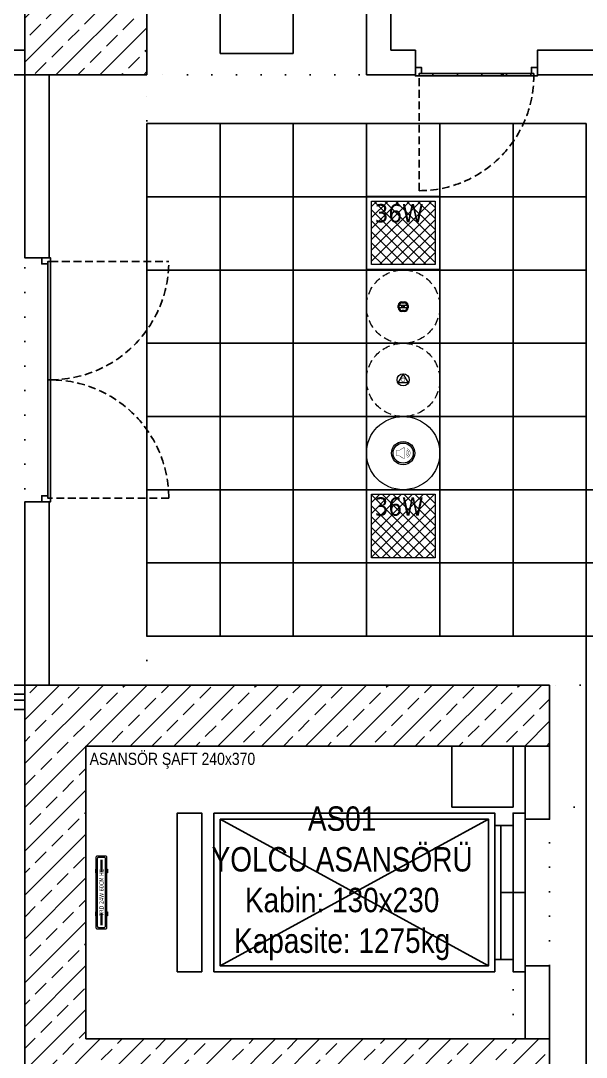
# Model space of a CAD drawing. Header units: centimetres. Extents: x 405564 to 502064, y 46284 to 60634.
# Drawn here: x 461146 to 461610, y 54228 to 55077 of the extents above; entities that cross this region are included whole.
import ezdxf
from ezdxf.enums import TextEntityAlignment as Align

# ---------------------------------------------------------------- set-up
doc = ezdxf.new("R2010")
doc.units = ezdxf.units.CM
for name, pattern in [('ACAD_ISO07W100', [3, 0, -3]), ('DOT', [0.25, 0, -0.25]), ('HIDDEN', [9.525, 6.35, -3.175])]:
    doc.linetypes.add(name, pattern=pattern)
doc.layers.get('0').update_dxf_attribs({"color": 8, "lineweight": 9})
for name, color, linetype in [('$_REV (MIMARI_ISBB)', 8, 'Continuous'), ('0-KRCN-ASMATAVAN-130426', 8, 'Continuous'), ('AS_ASANSOR', 8, 'Continuous'), ('AS_DOS_TERAS_UST', 8, 'ACAD_ISO07W100'), ('AS_DUV_ALCIPAN_YANGINA-SUYA DAYANIMLI ALTTA 90CM', 8, 'Continuous'), ('AS_DUV_CAMBOLME', 8, 'Continuous'), ('AS_DUV_GAZBETON', 8, 'Continuous'), ('AS_KAPI_CAM', 8, 'Continuous'), ('AS_KAPI_POZ', 8, 'Continuous'), ('AS_KAPI_SAC', 8, 'Continuous'), ('AS_TA_BETONARME', 5, 'Continuous'), ('AS_TA_TARAMA', 8, 'Continuous'), ('AS_YAZI', 8, 'Continuous')]:
    doc.layers.add(name, color=color, linetype=linetype)
doc.layers.add('0-KRCN-AYDINLATMA-130426', color=8, linetype='Continuous', lineweight=9)
doc.layers.add('0-KRCN-MİMARİ-220526', color=8, linetype='Continuous', lineweight=9)
doc.styles.add('2', font='arial.ttf', dxfattribs={"width": 0.9, "height": 200})
doc.styles.add('Ince', font='swissc.ttf')
doc.styles.add('OLC-50', font='romans.shx', dxfattribs={"width": 0.5, "height": 0.15})
doc.styles.add('OLCU', font='romanstw.shx', dxfattribs={"width": 0.6})
doc.styles.add('TAHOMA', font='tahoma.ttf')
pattern_1 = [(225, (17560.68, -7819.299), (17.96051, -17.96051), []), (225, (17542.72, -7819.299), (17.96051, -17.96051), [12.7, -6.35])]

# ---------------------------------------------------------------- blocks, each defined once
blk = doc.blocks.new('ABB 6131-21-24-500')
at = {"layer": '0-KRCN-AYDINLATMA-130426'}
for p, q in [((-4.01, -1), (-4.01, 1)), ((3.2, 0.99), (-3.19, 0.99)), ((-3.19, -0.84), (-3.19, 0.76)), ((-1.01, 4), (0.99, 4)), ((-1.01, -0.92), (-1.01, 0.99)), ((-0.8, 3.16), (0.8, 3.16)), ((0.97, -0.92), (0.97, 0.99)), ((3.2, 0.76), (3.2, -0.84)), ((3.99, 1), (3.99, -1)), ((3.2, -0.92), (-3.19, -0.92)), ((0.99, -4), (-1.01, -4)), ((0.8, -3.23), (-0.8, -3.23))]:
    blk.add_line(p, q, dxfattribs=at)
at = {"layer": '0-KRCN-AYDINLATMA-130426', "linetype": 'HIDDEN'}
blk.add_circle((0, 0), 30, dxfattribs=at)
at = {"layer": '0-KRCN-AYDINLATMA-130426'}
for centre, radius in [((-0.53, 0), 0.0887), ((0, 0), 0.16), ((0.52, 0), 0.0887)]:
    blk.add_circle(centre, radius, dxfattribs=at)
for centre, radius, start, end in [((-1.01, 1), 3, 90, 180), ((-0.8, 0.76), 2.4, 90, 180), ((0.8, 0.76), 2.4, 0, 90), ((0.99, 1), 3, 0, 90), ((-1.01, -1), 3, 180, 270), ((-0.8, -0.84), 2.4, 180, 270), ((0.8, -0.84), 2.4, 270, 0), ((0.99, -1), 3, 270, 0)]:
    blk.add_arc(centre, radius, start, end, dxfattribs=at)
blk = doc.blocks.new('AST-OD-OD')
at = {"layer": '0-KRCN-AYDINLATMA-130426'}
for p, q in [((0.31, 5), (-4.02, -2.5)), ((4.64, -2.5), (0.31, 5)), ((4.64, -2.5), (-4.02, -2.5))]:
    blk.add_line(p, q, dxfattribs=at)
at = {"layer": '0-KRCN-AYDINLATMA-130426', "linetype": 'HIDDEN'}
blk.add_circle((0.31, 0), 30, dxfattribs=at)
at = {"layer": '0-KRCN-AYDINLATMA-130426'}
blk.add_circle((0.31, 0), 5, dxfattribs=at)
at = {"layer": '0-KRCN-AYDINLATMA-130426', "style": '2'}
blk.add_text('O', height=3.43, dxfattribs=at).set_placement((0.31, 0), align=Align.MIDDLE)
blk = doc.blocks.new('ASMA TAVA TİPİ HOPARLÖR')
at = {"layer": '0-KRCN-AYDINLATMA-130426', "const_width": 0.317}
blk.add_lwpolyline([(0.27, -4.41, 0.598176), (1.25, -3.88), (1.25, 3.88, 0.598176), (0.27, 4.41), (-2.7, 2.45, -0.147433), (-3.05, 2.34), (-5.09, 2.34, 0.414214), (-5.72, 1.71), (-5.72, -1.71, 0.414214), (-5.09, -2.34), (-3.05, -2.34, -0.147433), (-2.7, -2.45)], format="xyb", close=True, dxfattribs=at)
for points in [[(2.41, 1.29, -0.601398), (2.41, -1.29)], [(2.8, 2.51, -0.658812), (2.8, -2.51)], [(3.19, 3.72, -0.680488), (3.19, -3.72)]]:
    blk.add_lwpolyline(points, format="xyb", dxfattribs=at)
at = {"layer": '0-KRCN-AYDINLATMA-130426'}
blk.add_circle((0, 0), 30, dxfattribs=at)
at = {"layer": '0-KRCN-AYDINLATMA-130426', "ltscale": 0.1}
for radius in [9.5, 8.23]:
    blk.add_circle((0, 0), radius, dxfattribs=at)
blk = doc.blocks.new('36W 60x60 cm  SIVA ALTI LED ARMATÜR')
at = {"layer": '0-KRCN-AYDINLATMA-130426'}
h = blk.add_hatch(dxfattribs=at)
h.set_pattern_fill('ANSI37', color=256, scale=2)
h.paths.add_polyline_path([(-26, 26.01), (26, 26.01), (26, -25.99), (-26, -25.99)])
for points in [[(-30, 30.01), (30, 30.01), (30, -29.99), (-30, -29.99)], [(-26, 26.01), (26, 26.01), (26, -25.99), (-26, -25.99)]]:
    blk.add_lwpolyline(points, close=True, dxfattribs=at)
at = {"layer": '0-KRCN-AYDINLATMA-130426', "insert": (-23.5, 23.51), "char_height": 15, "attachment_point": 1, "style": 'TAHOMA'}
blk.add_mtext_dynamic_manual_height_columns('{\\fTahoma|b0|i0|c162|p34;36W}', width=52.9462, gutter_width=1.25, heights=[0], dxfattribs=at)
blk = doc.blocks.new('TRD 24W 600CM ELP')
at = {"layer": '0-KRCN-AYDINLATMA-130426'}
h = blk.add_hatch(color=256, dxfattribs=at)
h.dxf.hatch_style = 1
h.paths.add_polyline_path([(-19.02, 4.25), (-15.98, 4.25), (-15.98, 4.86), (-19.02, 4.86)])
h = blk.add_hatch(color=256, dxfattribs=at)
h.dxf.hatch_style = 1
h.paths.add_polyline_path([(15.98, 4.25), (19.02, 4.25), (19.02, 4.86), (15.98, 4.86)])
h = blk.add_hatch(color=256, dxfattribs=at)
h.dxf.hatch_style = 1
h.paths.add_polyline_path([(-19.02, -4.25), (-15.98, -4.25), (-15.98, -4.86), (-19.02, -4.86)])
h = blk.add_hatch(color=256, dxfattribs=at)
h.dxf.hatch_style = 1
h.paths.add_polyline_path([(15.98, -4.25), (19.02, -4.25), (19.02, -4.86), (15.98, -4.86)])
for points in [[(-29, 4.25), (29, 4.25, -0.414214), (30, 3.25), (30, -3.25, -0.414214), (29, -4.25), (-29, -4.25, -0.414214), (-30, -3.25), (-30, 3.25, -0.414214)], [(-27.89, 3.14), (27.89, 3.14, -0.414214), (28.89, 2.14), (28.89, -2.14, -0.414214), (27.89, -3.14), (-27.89, -3.14, -0.414214), (-28.89, -2.14), (-28.89, 2.14, -0.414214)]]:
    blk.add_lwpolyline(points, format="xyb", close=True, dxfattribs=at)
at = {"layer": '0-KRCN-AYDINLATMA-130426', "const_width": 2, "elevation": 1}
for points in [[(-26.89, 0), (-16.76, 0)], [(16.76, 0), (26.89, 0)]]:
    blk.add_lwpolyline(points, dxfattribs=at)
at = {"layer": '0-KRCN-AYDINLATMA-130426'}
for points in [[(-19.02, 4.25), (-15.98, 4.25), (-15.98, 4.86), (-19.02, 4.86)], [(15.98, 4.25), (19.02, 4.25), (19.02, 4.86), (15.98, 4.86)], [(-19.02, -4.25), (-15.98, -4.25), (-15.98, -4.86), (-19.02, -4.86)], [(15.98, -4.25), (19.02, -4.25), (19.02, -4.86), (15.98, -4.86)]]:
    blk.add_lwpolyline(points, close=True, dxfattribs=at)
at = {"layer": '0-KRCN-AYDINLATMA-130426', "ltscale": 60, "style": 'TAHOMA', "width": 0.8}
blk.add_text('TRD 24W 60CM HE', height=3.5, dxfattribs=at).set_placement((0, 0), align=Align.MIDDLE_CENTER)
blk = doc.blocks.new('G$C27E741DA')
at = {"layer": '0-KRCN-AYDINLATMA-130426'}
for name, p in [('36W 60x60 cm  SIVA ALTI LED ARMATÜR', (23395.82, 7769.09)), ('ABB 6131-21-24-500', (23395.69, 7708.55)), ('AST-OD-OD', (23395.38, 7648.55)), ('ASMA TAVA TİPİ HOPARLÖR', (23395.69, 7588.55)), ('36W 60x60 cm  SIVA ALTI LED ARMATÜR', (23395.77, 7528.77))]:
    blk.add_blockref(name, p, dxfattribs=at)
at = {"layer": '0-KRCN-AYDINLATMA-130426', "rotation": 90}
blk.add_blockref('TRD 24W 600CM ELP', (23148.53, 7228.55), dxfattribs=at)
blk = doc.blocks.new('*U391')
at = {"color": 0, "linetype": 'HIDDEN', "lineweight": -2}
blk.add_line((3, -95), (3, -1), dxfattribs=at)
at = {"color": 0, "lineweight": -2}
for points in [[(-2, 0), (0, 0), (0, -1), (3, -1), (3, 1), (5, 1), (5, 6), (0, 6), (0, 20)], [(102, 0), (100, 0), (100, -1), (97, -1), (97, 1), (95, 1), (95, 6), (100, 6), (100, 20)]]:
    blk.add_lwpolyline(points, dxfattribs=at)
blk.add_lwpolyline([(0, -1), (0, 0)])
blk.add_lwpolyline([(3, -1), (3, 1), (97, 1), (97, -1)], close=True, dxfattribs=at)
at = {"color": 0, "linetype": 'HIDDEN', "lineweight": -2}
blk.add_arc((3, -1), 94, 270, 0, dxfattribs=at)
at = {"color": 3, "style": 'OLCU', "width": 0.5, "flags": 1}
for tag, p in [('K-DIVISYON', (-80, -75)), ('K-PBAR', (105, -75)), ('K-KAPITIP', (-80, -325))]:
    blk.add_attdef(tag, p, '', height=17.5, dxfattribs=at)
at = {"color": 5, "true_color": 0x0505ff, "style": 'OLCU', "width": 0.5, "flags": 1}
for tag, p in [('K-NEREDEN-NO', (-80, -100)), ('K-NEREYE-NO', (-80, -175)), ('K-DUVARTIP', (-80, -275)), ('K-ACILISYON', (-80, -300))]:
    blk.add_attdef(tag, p, '', height=17.5, dxfattribs=at)
at = {"color": 1, "true_color": 0xfa0000, "style": 'OLCU', "width": 0.5, "flags": 1}
for tag, p in [('K-IZLENEBILIRLIK', (105, -100)), ('K-TEKMELIK', (105, -125)), ('K-KONTROLTIPNEREDEN', (-80, -150)), ('K-BAND', (105, -150)), ('K-MENFEZ', (105, -200)), ('K-KONTROLTIPNEREYE', (-80, -225)), ('K-PENCERE', (105, -225)), ('K-KILITTIP', (-80, -250)), ('K-NOT-AS-MIMARI1', (105, -275)), ('K-NOT-ELEKTRIK', (105, -325)), ('K-NOT-YANGIN', (105, -350)), ('K-ACMAKAPAMASISTEMI', (-80, -375)), ('K-NOT-ISLETME', (105, -375)), ('K-YANGIN', (-80, -425))]:
    blk.add_attdef(tag, p, '', height=17.5, dxfattribs=at)
at = {"color": 220, "true_color": 0xf113d4, "style": 'OLCU', "width": 0.5, "flags": 1}
for tag, p in [('K-NEREDEN-AD', (-80, -125)), ('K-NEREYE-AD', (-80, -200))]:
    blk.add_attdef(tag, p, '', height=17.5, dxfattribs=at)
at = {"color": 0, "style": 'OLCU', "width": 0.5, "flags": 1}
for tag, p in [('K-TAMACILIRLIK', (105, -175)), ('K-NOT-AS-MIMARI2', (105, -300)), ('K-KASATIP', (-80, -350)), ('K-KURSUN', (-80, -400))]:
    blk.add_attdef(tag, p, '', height=17.5, dxfattribs=at)
at = {"color": 252, "style": 'OLCU', "width": 0.5, "flags": 1}
for tag, p in [('K-REZ1', (105, -425)), ('K-REZ2', (105, -450)), ('K-REZ3', (105, -475)), ('K-REZ4', (105, -500)), ('K-REZ5', (105, -525))]:
    blk.add_attdef(tag, p, '', height=17.5, dxfattribs=at)
at = {"layer": 'AS_KAPI_POZ', "style": 'OLCU', "width": 0.45}
for tag, p in [('YUK', (50, 41.5)), ('POZ+GEN', (50, 3.5))]:
    blk.add_attdef(tag, text='', height=20, dxfattribs=at).set_placement(p, align=Align.MIDDLE_CENTER)
at = {"layer": 'AS_KAPI_POZ', "color": 251, "style": 'OLCU', "width": 0.45}
blk.add_attdef('K-DUVAR(CM)', text='', height=6, dxfattribs=at).set_placement((-5, 11), align=Align.MIDDLE_RIGHT)
at = {"layer": 'AS_KAPI_POZ', "style": 'OLCU', "width": 0.5}
blk.add_attdef('K-NO', text='', height=8, rotation=90, dxfattribs=at).set_placement((6, -3), align=Align.TOP_LEFT)
blk = doc.blocks.new('*U387')
at = {"color": 0}
for p, q in [((495, 0), (10, 0)), ((10, -5), (495, -5))]:
    blk.add_line(p, q, dxfattribs=at)
for points in [[(0, 0), (0, -5), (10, -5), (10, 0)], [(495, 0), (495, -5), (505, -5), (505, 0)]]:
    blk.add_lwpolyline(points, close=True, dxfattribs=at)
at = {"style": 'OLCU', "width": 0.45, "flags": 1}
for tag, p in [('C-ICI-CNO', (100, -80)), ('C-DIVISYON1', (100, -105)), ('C-BOSLUK', (100, -130)), ('C-DIVISYON2', (100, -155))]:
    blk.add_attdef(tag, text='', height=20, dxfattribs=at).set_placement(p, align=Align.MIDDLE_CENTER)
at = {"color": 0, "style": 'OLCU', "width": 0.5, "flags": 1}
for tag, p in [('C-REZ1', (100, -205)), ('C-REZ2', (100, -230))]:
    blk.add_attdef(tag, text='', height=17.5, dxfattribs=at).set_placement(p, align=Align.MIDDLE_CENTER)
at = {"layer": 'AS_KAPI_POZ', "style": 'OLC-50', "width": 0.5}
blk.add_attdef('C-NO', text='', height=8, rotation=90, dxfattribs=at).set_placement((10, 5), align=Align.TOP_LEFT)
at = {"layer": 'AS_KAPI_POZ', "style": 'OLCU', "width": 0.45}
for tag, p in [('POZ+GEN-C', (252.5, 15)), ('YUK-C', (252.5, -20))]:
    blk.add_attdef(tag, text='', height=20, dxfattribs=at).set_placement(p, align=Align.MIDDLE_CENTER)
blk = doc.blocks.new('*U430')
at = {"color": 0}
blk.add_line((0, 10), (0, -10), dxfattribs=at)
at = {"color": 0, "lineweight": -2}
for points in [[(-2, -10), (0, -10), (0, -11), (3, -11), (3, -9), (5, -9), (5, -4), (0, -4)], [(202, -10), (200, -10), (200, -11), (197, -11), (197, -9), (195, -9), (195, -4), (200, -4)]]:
    blk.add_lwpolyline(points, dxfattribs=at)
blk.add_lwpolyline([(0, -11), (0, -10)])
for points in [[(3, -11), (3, -9), (100, -9), (100, -11)], [(197, -11), (197, -9), (100, -9), (100, -11)]]:
    blk.add_lwpolyline(points, close=True, dxfattribs=at)
at = {"color": 0, "linetype": 'HIDDEN', "lineweight": -2}
for points in [[(100, -11, -0.414214), (3, -108), (3, -11)], [(197, -11), (197, -108, -0.414214), (100, -11)]]:
    blk.add_lwpolyline(points, format="xyb", dxfattribs=at)
at = {"color": 3, "style": 'OLCU', "width": 0.5, "flags": 1}
for tag, p in [('K-DIVISYON', (-80, -85)), ('K-PBAR', (105, -85)), ('K-KAPITIP', (-80, -335))]:
    blk.add_attdef(tag, p, '', height=17.5, dxfattribs=at)
at = {"color": 5, "true_color": 0x0505ff, "style": 'OLCU', "width": 0.5, "flags": 1}
for tag, p in [('K-NEREDEN-NO', (-80, -110)), ('K-NEREYE-NO', (-80, -185)), ('K-DUVARTIP', (-80, -285)), ('K-ACILISYON', (-80, -310))]:
    blk.add_attdef(tag, p, '', height=17.5, dxfattribs=at)
at = {"color": 1, "true_color": 0xfa0000, "style": 'OLCU', "width": 0.5, "flags": 1}
for tag, p in [('K-IZLENEBILIRLIK', (105, -110)), ('K-TEKMELIK', (105, -135)), ('K-KONTROLTIPNEREDEN', (-80, -160)), ('K-BAND', (105, -160)), ('K-MENFEZ', (105, -210)), ('K-KONTROLTIPNEREYE', (-80, -235)), ('K-PENCERE', (105, -235)), ('K-KILITTIP', (-80, -260)), ('K-NOT-AS-MIMARI1', (105, -285)), ('K-NOT-ELEKTRIK', (105, -335)), ('K-NOT-YANGIN', (105, -360)), ('K-ACMAKAPAMASISTEMI', (-80, -385)), ('K-NOT-ISLETME', (105, -385)), ('K-YANGIN', (-80, -435))]:
    blk.add_attdef(tag, p, '', height=17.5, dxfattribs=at)
at = {"color": 220, "true_color": 0xf113d4, "style": 'OLCU', "width": 0.5, "flags": 1}
for tag, p in [('K-NEREDEN-AD', (-80, -135)), ('K-NEREYE-AD', (-80, -210))]:
    blk.add_attdef(tag, p, '', height=17.5, dxfattribs=at)
at = {"color": 0, "style": 'OLCU', "width": 0.5, "flags": 1}
for tag, p in [('K-TAMACILIRLIK', (105, -185)), ('K-NOT-AS-MIMARI2', (105, -310)), ('K-KASATIP', (-80, -360)), ('K-KURSUN', (-80, -410))]:
    blk.add_attdef(tag, p, '', height=17.5, dxfattribs=at)
at = {"color": 252, "style": 'OLCU', "width": 0.5, "flags": 1}
for tag, p in [('K-REZ1', (105, -435)), ('K-REZ2', (105, -460)), ('K-REZ3', (105, -485)), ('K-REZ4', (105, -510)), ('K-REZ5', (105, -535))]:
    blk.add_attdef(tag, p, '', height=17.5, dxfattribs=at)
at = {"layer": 'AS_KAPI_POZ', "style": 'OLCU', "width": 0.45}
for tag, p in [('YUK', (173.5, 31.5)), ('POZ+GEN', (173.5, -6.5))]:
    blk.add_attdef(tag, text='', height=20, dxfattribs=at).set_placement(p, align=Align.MIDDLE_CENTER)
at = {"layer": 'AS_KAPI_POZ', "style": 'OLCU', "width": 0.5}
blk.add_attdef('K-NO', text='', height=8, rotation=90, dxfattribs=at).set_placement((6, -13), align=Align.TOP_LEFT)
at = {"layer": 'AS_KAPI_POZ', "color": 251, "style": 'OLCU', "width": 0.45}
blk.add_attdef('K-DUVAR(CM)', text='', height=6, dxfattribs=at).set_placement((-5, -5), align=Align.MIDDLE_RIGHT)
blk = doc.blocks.new('A$C6A10300A')
at = {"layer": 'AS_TA_TARAMA'}
h = blk.add_hatch(dxfattribs=at)
h.set_pattern_fill('ANSI33', color=256, scale=4, angle=180)
h.set_pattern_definition(pattern_1)
h.paths.add_polyline_path([(23085.68, -5501.45), (23185.68, -5501.45), (23185.68, -5601.45), (23085.68, -5601.45)])
h = blk.add_hatch(dxfattribs=at)
h.set_pattern_fill('ANSI33', color=256, scale=4, angle=180)
h.set_pattern_definition(pattern_1)
h.paths.add_polyline_path([(23135.68, -7101.45), (23515.68, -7101.45), (23515.68, -7151.45), (23085.68, -7151.45), (23085.68, -6101.45), (23515.68, -6101.45), (23515.68, -6151.45), (23135.68, -6151.45), (23135.68, -6391.45), (23515.68, -6391.45), (23515.68, -6441.45), (23135.68, -6441.45)])
at = {"layer": '$_REV (MIMARI_ISBB)'}
blk.add_lwpolyline([(23435.68, -6201.45), (23485.68, -6201.45), (23485.68, -6151.45), (23435.68, -6151.45)], close=True, dxfattribs=at)
at = {"layer": 'AS_ASANSOR'}
for points in [[(23230.68, -6336.45), (23210.68, -6336.45), (23210.68, -6206.45), (23230.68, -6206.45)], [(23240.68, -6206.45), (23240.68, -6336.45), (23470.68, -6336.45), (23470.68, -6206.45)], [(23485.68, -6271.45), (23485.68, -6206.45), (23495.68, -6206.45), (23495.68, -6271.45)], [(23245.68, -6211.45), (23245.68, -6331.45), (23465.68, -6331.45), (23465.68, -6211.45)], [(23475.68, -6271.45), (23475.68, -6216.45), (23485.68, -6216.45), (23485.68, -6271.45)], [(23475.68, -6271.45), (23475.68, -6326.45), (23485.68, -6326.45), (23485.68, -6271.45)], [(23485.68, -6271.45), (23485.68, -6336.45), (23495.68, -6336.45), (23495.68, -6271.45)]]:
    blk.add_lwpolyline(points, close=True, dxfattribs=at)
for points in [[(23465.68, -6331.45), (23245.68, -6211.45)], [(23465.68, -6211.45), (23245.68, -6331.45)], [(23475.68, -6216.45), (23470.68, -6216.45)], [(23475.68, -6326.45), (23470.68, -6326.45)]]:
    blk.add_lwpolyline(points, dxfattribs=at)
at = {"layer": 'AS_DOS_TERAS_UST', "linetype": 'DOT', "ltscale": 80}
for p, q in [((22710.68, -5601.45), (23085.68, -5601.45)), ((23085.68, -6101.45), (23085.68, -5601.45)), ((23560.68, -5601.45), (23185.68, -5601.45)), ((23185.68, -6101.45), (23185.68, -5601.45)), ((23085.68, -6101.45), (22285.68, -6101.45)), ((23560.68, -6101.45), (23515.68, -6101.45)), ((23485.68, -6391.45), (23485.68, -6151.45)), ((22850.68, -6201.45), (23085.68, -6201.45)), ((23515.68, -6201.45), (23985.68, -6201.45)), ((23515.68, -6391.45), (23515.68, -6201.45))]:
    blk.add_line(p, q, dxfattribs=at)
at = {"layer": 'AS_DUV_ALCIPAN_YANGINA-SUYA DAYANIMLI ALTTA 90CM'}
blk.add_lwpolyline([(22580.68, -6101.45), (23085.68, -6101.45), (23085.68, -6121.45), (22580.68, -6121.45)], close=True, dxfattribs=at)
at = {"layer": 'AS_DUV_CAMBOLME'}
blk.add_lwpolyline([(23478.18, -5601.45), (23475.68, -5601.45)], dxfattribs=at)
at = {"layer": 'AS_DUV_GAZBETON'}
for points in [[(23385.68, -5601.45), (23385.68, -5601.45), (23365.68, -5601.45), (23365.68, -5091.45)], [(23645.68, -5321.45), (23645.68, -5581.45), (23665.68, -5581.45), (23665.68, -5601.45), (23505.68, -5601.45), (23505.68, -5581.45), (23625.68, -5581.45), (23625.68, -5321.45)], [(23385.68, -5321.45), (23385.68, -5581.45)], [(23085.68, -5581.45), (23055.68, -5581.45), (23055.68, -5601.45), (23085.68, -5601.45)], [(23385.68, -5581.45), (23405.68, -5581.45), (23405.68, -5601.45)], [(23405.68, -5601.45), (23385.68, -5601.45)], [(23495.68, -6151.45), (23495.68, -6211.45), (23515.68, -6211.45), (23515.68, -6151.45)], [(23495.68, -6391.45), (23495.68, -6331.45), (23515.68, -6331.45), (23515.68, -6391.45)]]:
    blk.add_lwpolyline(points, dxfattribs=at)
for points in [[(23105.68, -5601.45), (23085.68, -5601.45), (23085.68, -5751.45), (23105.68, -5751.45)], [(23105.68, -5951.45), (23085.68, -5951.45), (23085.68, -6101.45), (23105.68, -6101.45)]]:
    blk.add_lwpolyline(points, close=True, dxfattribs=at)
at = {"layer": 'AS_TA_BETONARME'}
for p, q in [((23085.68, -7151.45), (23085.68, -6101.45)), ((23085.68, -6101.45), (23515.68, -6101.45)), ((23515.68, -6101.45), (23515.68, -6151.45)), ((23515.68, -6151.45), (23135.68, -6151.45)), ((23135.68, -6151.45), (23135.68, -6391.45)), ((23135.68, -6391.45), (23515.68, -6391.45)), ((23515.68, -6391.45), (23515.68, -6441.45))]:
    blk.add_line(p, q, dxfattribs=at)
blk.add_lwpolyline([(23085.68, -5501.45), (23185.68, -5501.45), (23185.68, -5601.45), (23085.68, -5601.45)], close=True, dxfattribs=at)
at = {"layer": 'AS_KAPI_CAM'}
blk.add_blockref('*U387', (22580.68, -6108.95), dxfattribs=at)
at = {"layer": 'AS_KAPI_SAC'}
blk.add_blockref('*U391', (23405.68, -5601.45), dxfattribs=at)
at = {"layer": 'AS_KAPI_SAC', "rotation": 90}
blk.add_blockref('*U430', (23095.68, -5951.45), dxfattribs=at)
at = {"layer": 'AS_YAZI', "style": 'Ince'}
for s, width, insert, char_height, attachment_point in [(' ASANSÖR ŞAFT 240x370', 376.825, (23135.68, -6156.95), 10, 1), ('AS01\\PYOLCU ASANSÖRÜ\\PKabin: 130x230\\PKapasite: 1275kg', 312.1405, (23345.68, -6263.95), 20, 5)]:
    blk.add_mtext_dynamic_manual_height_columns(s, width=width, gutter_width=150, heights=[0], dxfattribs=dict(at, insert=insert, char_height=char_height, attachment_point=attachment_point))

msp = doc.modelspace()

# ---------------------------------------------------------------- linework, layer by layer
at = {"layer": '0-KRCN-ASMATAVAN-130426'}
for p, q in [((461309.75, 56430.06), (461309.75, 55050.06)), ((461369.75, 55050.06), (461369.75, 56430.06)), ((461309.75, 55050.06), (461369.75, 55050.06)), ((461249.75, 54992.56), (461609.75, 54992.56)), ((461249.75, 54572.56), (461249.75, 54992.56)), ((461249.75, 54992.56), (461609.75, 54992.56)), ((461309.75, 54572.56), (461309.75, 54992.56)), ((461369.75, 54572.56), (461369.75, 54992.56)), ((461429.75, 54572.56), (461429.75, 54992.56)), ((461489.75, 54572.56), (461489.75, 54992.56)), ((461549.75, 54572.56), (461549.75, 54992.56)), ((461609.75, 54992.56), (461609.75, 54692.56)), ((461609.75, 54572.56), (461609.75, 54992.56)), ((461249.75, 54932.56), (461609.75, 54932.56)), ((461249.75, 54872.56), (461609.75, 54872.56)), ((461249.75, 54812.56), (461609.75, 54812.56)), ((461249.75, 54752.56), (461609.75, 54752.56)), ((461249.75, 54692.56), (461609.75, 54692.56)), ((461249.75, 54692.56), (462029.75, 54692.56)), ((461609.75, 54692.56), (462029.75, 54692.56)), ((461249.75, 54632.56), (462029.75, 54632.56)), ((461609.75, 54572.56), (461249.75, 54572.56)), ((461249.75, 54572.56), (462029.75, 54572.56)), ((461609.75, 54152.56), (461609.75, 54572.56))]:
    msp.add_line(p, q, dxfattribs=at)

# ---------------------------------------------------------------- block references
at = {"layer": '0-KRCN-AYDINLATMA-130426'}
msp.add_blockref('G$C27E741DA', (438064.07, 47134.02), dxfattribs=at)

# ---------------------------------------------------------------- next in the draw order: block references
at = {"layer": '0-KRCN-MİMARİ-220526'}
msp.add_blockref('A$C6A10300A', (438064.07, 60634.02), dxfattribs=at)

doc.saveas('drawing.dxf')
